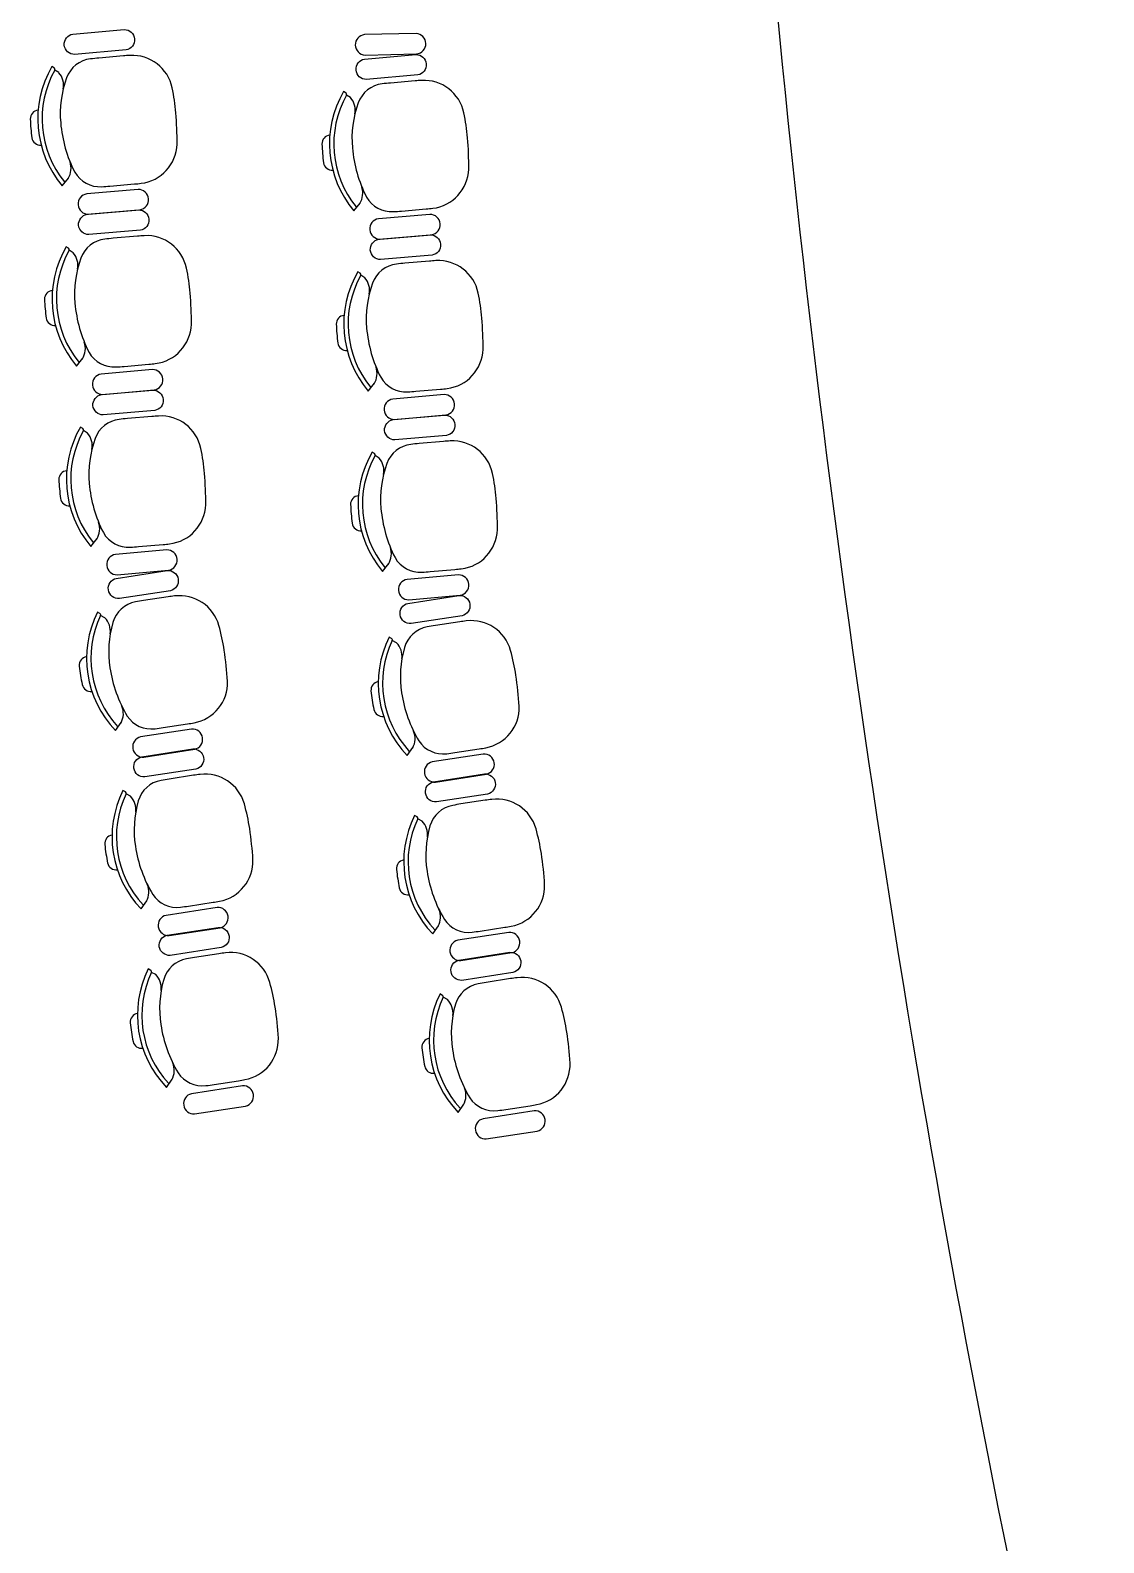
# Model space of a CAD drawing. Header units: inches. Extents: x -18604 to 2753, y -9056 to 3482.
# Drawn here: x -9249 to -8881, y -464 to 54 of the extents above; entities that cross this region are included whole.
import ezdxf

# ---------------------------------------------------------------- set-up
doc = ezdxf.new("R2010")
doc.units = ezdxf.units.IN
doc.layers.add('FORÇA 2', color=2, linetype='Continuous')
doc.layers.add('MOVEIS', color=2, linetype='Continuous')

msp = doc.modelspace()

# ---------------------------------------------------------------- linework, layer by layer
at = {"layer": 'FORÇA 2'}
msp.add_arc((-3866.77, 556.43, 63.44), 5149.76, 183.57926, 197.30293, dxfattribs=at)
at = {"layer": 'MOVEIS'}
for p, q in [((-9240.43, 41.46, 63.44), (-9241.29, 42, 63.44)), ((-9238.85, 39.89, 63.44), (-9240.27, 40.78, 63.44)), ((-9140.41, 32.9, 63.44), (-9141.27, 33.43, 63.44)), ((-9138.83, 31.33, 63.44), (-9140.25, 32.21, 63.44)), ((-9237.74, 1.08, 63.44), (-9235.6, 3.74, 63.44)), ((-9137.72, -7.48, 63.44), (-9135.58, -4.83, 63.44)), ((-9235.53, -20.33, 63.44), (-9236.38, -19.8, 63.44)), ((-9233.94, -21.91, 63.44), (-9235.37, -21.02, 63.44)), ((-9135.51, -28.9, 63.44), (-9136.36, -28.37, 63.44)), ((-9133.92, -30.47, 63.44), (-9135.35, -29.59, 63.44)), ((-9232.84, -60.72, 63.44), (-9230.7, -58.06, 63.44)), ((-9132.81, -69.28, 63.44), (-9130.68, -66.62, 63.44)), ((-9230.62, -82.16, 63.44), (-9231.47, -81.63, 63.44)), ((-9229.04, -83.73, 63.44), (-9230.46, -82.85, 63.44)), ((-9130.6, -90.72, 63.44), (-9131.45, -90.19, 63.44)), ((-9129.02, -92.3, 63.44), (-9130.44, -91.41, 63.44)), ((-9227.93, -122.54, 63.44), (-9225.79, -119.89, 63.44)), ((-9127.91, -131.11, 63.44), (-9125.77, -128.45, 63.44)), ((-9224.78, -145.56, 63.44), (-9225.67, -145.09, 63.44)), ((-9223.1, -147.03, 63.44), (-9224.58, -146.24, 63.44)), ((-9124.76, -154.13, 63.44), (-9125.65, -153.65, 63.44)), ((-9123.08, -155.59, 63.44), (-9124.56, -154.8, 63.44)), ((-9219.43, -185.68, 63.44), (-9217.47, -182.89, 63.44)), ((-9119.41, -194.25, 63.44), (-9117.45, -191.45, 63.44)), ((-9216.05, -206.74, 63.44), (-9216.94, -206.27, 63.44)), ((-9214.37, -208.21, 63.44), (-9215.85, -207.42, 63.44)), ((-9116.03, -215.3, 63.44), (-9116.92, -214.83, 63.44)), ((-9114.35, -216.77, 63.44), (-9115.83, -215.98, 63.44)), ((-9210.7, -246.86, 63.44), (-9208.74, -244.07, 63.44)), ((-9110.68, -255.42, 63.44), (-9108.72, -252.63, 63.44)), ((-9207.33, -267.92, 63.44), (-9208.21, -267.44, 63.44)), ((-9205.64, -269.38, 63.44), (-9207.12, -268.59, 63.44)), ((-9107.3, -276.48, 63.44), (-9108.19, -276.01, 63.44)), ((-9105.62, -277.95, 63.44), (-9107.1, -277.16, 63.44)), ((-9201.97, -308.03, 63.44), (-9200.02, -305.24, 63.44)), ((-9101.95, -316.6, 63.44), (-9099.99, -313.81, 63.44))]:
    msp.add_line(p, q, dxfattribs=at)
at = {"layer": 'MOVEIS', "elevation": 63.44}
for points in [[(-9216.44, 54.65, -0.928571), (-9215.83, 47.68), (-9233.47, 46.15, -0.928571), (-9234.07, 53.13)], [(-9116.2, 46.32, 0.928571), (-9116.36, 53.32), (-9134.05, 52.93, 0.928571), (-9133.9, 45.93)], [(-9216.77, 45.63), (-9225.2, 44.89, 0.007386), (-9227.99, 44.61, 0.283766), (-9236.23, 38.1, 0.109248), (-9238.26, 22.68, 0.096656), (-9233.43, 5.79, 0.283766), (-9224.19, 0.79, 0.007386), (-9221.39, 0.99), (-9212.96, 1.72, 0.007546), (-9210.71, 1.95, 0.371031), (-9198.35, 15.39, 0.024121), (-9198.76, 26.11, 0.029876), (-9200.02, 34.67, 0.371031), (-9214.51, 45.79, 0.007546)], [(-9116.42, 46.09, -0.928571), (-9115.81, 39.12), (-9133.45, 37.59, -0.928571), (-9134.05, 44.56)], [(-9116.75, 37.06), (-9125.18, 36.33, 0.007386), (-9127.97, 36.05, 0.283766), (-9136.21, 29.53, 0.109248), (-9138.24, 14.12, 0.096656), (-9133.41, -2.77, 0.283766), (-9124.17, -7.77, 0.007386), (-9121.37, -7.57), (-9112.94, -6.84, 0.007546), (-9110.69, -6.61, 0.371031), (-9098.33, 6.83, 0.024121), (-9098.74, 17.55, 0.029876), (-9100, 26.11, 0.371031), (-9114.49, 37.22, 0.007546)], [(-9211.08, -7.11, 0.928571), (-9211.69, -0.14), (-9229.32, -1.67, 0.928571), (-9228.72, -8.64)], [(-9211.53, -7.15, -0.928571), (-9210.93, -14.12), (-9228.56, -15.65, -0.928571), (-9229.17, -8.67)], [(-9111.06, -15.68, 0.928571), (-9111.67, -8.7), (-9129.3, -10.23, 0.928571), (-9128.7, -17.21)], [(-9211.86, -16.17), (-9220.29, -16.9, 0.007386), (-9223.09, -17.19, 0.283766), (-9231.33, -23.7, 0.109248), (-9233.36, -39.11, 0.096656), (-9228.53, -56.01, 0.283766), (-9219.29, -61.01, 0.007386), (-9216.49, -60.81), (-9208.06, -60.08, 0.007546), (-9205.8, -59.85, 0.371031), (-9193.44, -46.4, 0.024121), (-9193.85, -35.69, 0.029876), (-9195.11, -27.13, 0.371031), (-9209.6, -16.01, 0.007546)], [(-9111.51, -15.71, -0.928571), (-9110.91, -22.68), (-9128.54, -24.21, -0.928571), (-9129.14, -17.24)], [(-9111.84, -24.74), (-9120.27, -25.47, 0.007386), (-9123.06, -25.75, 0.283766), (-9131.3, -32.26, 0.109248), (-9133.34, -47.68, 0.096656), (-9128.5, -64.57, 0.283766), (-9119.27, -69.57, 0.007386), (-9116.47, -69.37), (-9108.04, -68.64, 0.007546), (-9105.78, -68.41, 0.371031), (-9093.42, -54.97, 0.024121), (-9093.83, -44.25, 0.029876), (-9095.09, -35.69, 0.371031), (-9109.58, -24.57, 0.007546)], [(-9206.18, -68.91, 0.928571), (-9206.78, -61.94), (-9224.42, -63.47, 0.928571), (-9223.81, -70.44)], [(-9206.62, -68.97, -0.928571), (-9206.02, -75.94), (-9223.65, -77.47, -0.928571), (-9224.26, -70.5)], [(-9106.16, -77.48, 0.928571), (-9106.76, -70.5), (-9124.4, -72.03, 0.928571), (-9123.79, -79)], [(-9106.6, -77.53, -0.928571), (-9106, -84.51), (-9123.63, -86.03, -0.928571), (-9124.24, -79.06)], [(-9206.95, -78), (-9215.39, -78.73, 0.007386), (-9218.18, -79.01, 0.283766), (-9226.42, -85.53, 0.109248), (-9228.45, -100.94, 0.096656), (-9223.62, -117.83, 0.283766), (-9214.38, -122.83, 0.007386), (-9211.58, -122.63), (-9203.15, -121.9, 0.007546), (-9200.9, -121.67, 0.371031), (-9188.53, -108.23, 0.024121), (-9188.94, -97.51, 0.029876), (-9190.2, -88.95, 0.371031), (-9204.7, -77.84, 0.007546)], [(-9106.93, -86.56), (-9115.36, -87.29, 0.007386), (-9118.16, -87.57, 0.283766), (-9126.4, -94.09, 0.109248), (-9128.43, -109.5, 0.096656), (-9123.6, -126.39, 0.283766), (-9114.36, -131.4, 0.007386), (-9111.56, -131.19), (-9103.13, -130.46, 0.007546), (-9100.88, -130.23, 0.371031), (-9088.51, -116.79, 0.024121), (-9088.92, -106.08, 0.029876), (-9090.18, -97.51, 0.371031), (-9104.67, -86.4, 0.007546)], [(-9201.27, -130.74, 0.928571), (-9201.88, -123.76), (-9219.51, -125.29, 0.928571), (-9218.91, -132.27)], [(-9201.71, -130.82, -0.928571), (-9200.64, -137.74), (-9218.14, -140.43, -0.928571), (-9219.2, -133.51)], [(-9101.25, -139.3, 0.928571), (-9101.85, -132.33), (-9119.49, -133.85, 0.928571), (-9118.88, -140.83)], [(-9201.44, -139.85), (-9209.81, -141.14, 0.007386), (-9212.57, -141.6, 0.283766), (-9220.37, -148.65, 0.109248), (-9221.38, -164.16, 0.096656), (-9215.44, -180.7, 0.283766), (-9205.89, -185.08, 0.007386), (-9203.11, -184.69), (-9194.75, -183.41, 0.007546), (-9192.51, -183.03, 0.371031), (-9181.06, -168.8, 0.024121), (-9182.18, -158.14, 0.029876), (-9184, -149.67, 0.371031), (-9199.2, -139.54, 0.007546)], [(-9101.69, -139.38, -0.928571), (-9100.62, -146.3), (-9118.12, -148.99, -0.928571), (-9119.18, -142.07)], [(-9101.42, -148.41), (-9109.78, -149.7, 0.007386), (-9112.55, -150.17, 0.283766), (-9120.34, -157.21, 0.109248), (-9121.36, -172.72, 0.096656), (-9115.42, -189.26, 0.283766), (-9105.87, -193.64, 0.007386), (-9103.09, -193.25), (-9094.72, -191.97, 0.007546), (-9092.49, -191.59, 0.371031), (-9081.04, -177.36, 0.024121), (-9082.16, -166.7, 0.029876), (-9083.98, -158.24, 0.371031), (-9099.18, -148.1, 0.007546)], [(-9192.29, -192.1, 0.928571), (-9193.35, -185.18), (-9210.85, -187.87, 0.928571), (-9209.78, -194.79)], [(-9192.98, -192, -0.928571), (-9191.92, -198.91), (-9209.41, -201.6, -0.928571), (-9210.47, -194.68)], [(-9092.27, -200.66, 0.928571), (-9093.33, -193.74), (-9110.82, -196.43, 0.928571), (-9109.76, -203.35)], [(-9192.71, -201.03), (-9201.08, -202.31, 0.007386), (-9203.85, -202.78, 0.283766), (-9211.64, -209.82, 0.109248), (-9212.65, -225.34, 0.096656), (-9206.71, -241.87, 0.283766), (-9197.16, -246.25, 0.007386), (-9194.38, -245.87), (-9186.02, -244.58, 0.007546), (-9183.79, -244.2, 0.371031), (-9172.34, -229.97, 0.024121), (-9173.45, -219.31, 0.029876), (-9175.28, -210.85, 0.371031), (-9190.47, -200.72, 0.007546)], [(-9092.96, -200.56, -0.928571), (-9091.9, -207.48), (-9109.39, -210.17, -0.928571), (-9110.45, -203.25)], [(-9092.69, -209.59), (-9101.06, -210.87, 0.007386), (-9103.82, -211.34, 0.283766), (-9111.62, -218.39, 0.109248), (-9112.63, -233.9, 0.096656), (-9106.69, -250.44, 0.283766), (-9097.14, -254.82, 0.007386), (-9094.36, -254.43), (-9086, -253.14, 0.007546), (-9083.76, -252.77, 0.371031), (-9072.32, -238.54, 0.024121), (-9073.43, -227.87, 0.029876), (-9075.26, -219.41, 0.371031), (-9090.45, -209.28, 0.007546)], [(-9183.56, -253.28, 0.928571), (-9184.62, -246.36), (-9202.12, -249.05, 0.928571), (-9201.05, -255.96)], [(-9184.25, -253.17, -0.928571), (-9183.19, -260.09), (-9200.68, -262.78, -0.928571), (-9201.75, -255.86)], [(-9083.54, -261.84, 0.928571), (-9084.6, -254.92), (-9102.1, -257.61, 0.928571), (-9101.03, -264.53)], [(-9183.98, -262.2), (-9192.35, -263.49, 0.007386), (-9195.12, -263.95, 0.283766), (-9202.91, -271, 0.109248), (-9203.92, -286.51, 0.096656), (-9197.98, -303.05, 0.283766), (-9188.43, -307.43, 0.007386), (-9185.65, -307.04), (-9177.29, -305.76, 0.007546), (-9175.06, -305.38, 0.371031), (-9163.61, -291.15, 0.024121), (-9164.72, -280.49, 0.029876), (-9166.55, -272.03, 0.371031), (-9181.74, -261.89, 0.007546)], [(-9084.23, -261.73, -0.928571), (-9083.17, -268.65), (-9100.66, -271.34, -0.928571), (-9101.73, -264.42)], [(-9083.96, -270.76), (-9092.33, -272.05, 0.007386), (-9095.1, -272.52, 0.283766), (-9102.89, -279.56, 0.109248), (-9103.9, -295.08, 0.096656), (-9097.96, -311.61, 0.283766), (-9088.41, -315.99, 0.007386), (-9085.63, -315.61), (-9077.27, -314.32, 0.007546), (-9075.04, -313.94, 0.371031), (-9063.59, -299.71, 0.024121), (-9064.7, -289.05, 0.029876), (-9066.53, -280.59, 0.371031), (-9081.72, -270.45, 0.007546)], [(-9174.83, -314.45, 0.928571), (-9175.9, -307.53), (-9193.39, -310.22, 0.928571), (-9192.33, -317.14)], [(-9074.81, -323.01, 0.928571), (-9075.87, -316.1), (-9093.37, -318.78, 0.928571), (-9092.3, -325.7)]]:
    msp.add_lwpolyline(points, format="xyb", close=True, dxfattribs=at)
at = {"layer": 'MOVEIS'}
for centre, radius, start, end in [((-9210.44, 24.06, 63.44), 35.68, 149.8229, 220.0828), ((-9210.35, 24.07, 63.44), 34.28, 150.8103, 219.0955), ((-9240.7, 41.04, 63.44), 0.5, 328.9925, 58.083), ((-9243.88, 35.57, 63.44), 6.63, 349.2132, 40.6124), ((-9110.42, 15.49, 63.44), 35.68, 149.8229, 220.0828), ((-9110.32, 15.5, 63.44), 34.28, 150.8103, 219.0955), ((-9140.68, 32.48, 63.44), 0.5, 328.9925, 58.083), ((-9143.86, 27.01, 63.44), 6.63, 349.2132, 40.6124), ((-9245.69, 24.05, 63.44), 3, 95.884, 181.3695), ((-9172.89, 27.31, 63.44), 75.88, 182.5194, 187.3864), ((-9245.17, 18, 63.44), 3, 188.5362, 274.0217), ((-9145.67, 15.49, 63.44), 3, 95.884, 181.3695), ((-9072.87, 18.75, 63.44), 75.88, 182.5194, 187.3864), ((-9241.37, 7.13, 63.44), 6.69, 327.8728, 19.0181), ((-9145.15, 9.44, 63.44), 3, 188.5362, 274.0217), ((-9141.35, -1.43, 63.44), 6.69, 327.8728, 19.0181), ((-9205.53, -37.74, 63.44), 35.68, 149.8229, 220.0828), ((-9235.79, -20.76, 63.44), 0.5, 328.9925, 58.083), ((-9205.44, -37.73, 63.44), 34.28, 150.8103, 219.0955), ((-9238.98, -26.22, 63.44), 6.63, 349.2132, 40.6124), ((-9105.51, -46.3, 63.44), 35.68, 149.8229, 220.0828), ((-9105.42, -46.3, 63.44), 34.28, 150.8103, 219.0955), ((-9135.77, -29.32, 63.44), 0.5, 328.9925, 58.083), ((-9138.95, -34.79, 63.44), 6.63, 349.2132, 40.6124), ((-9240.79, -37.75, 63.44), 3, 95.884, 181.3695), ((-9167.98, -34.49, 63.44), 75.88, 182.5194, 187.3864), ((-9240.26, -43.8, 63.44), 3, 188.5362, 274.0217), ((-9140.76, -46.31, 63.44), 3, 95.884, 181.3695), ((-9067.96, -43.05, 63.44), 75.88, 182.5194, 187.3864), ((-9236.47, -54.67, 63.44), 6.69, 327.8728, 19.0181), ((-9140.24, -52.36, 63.44), 3, 188.5362, 274.0217), ((-9136.44, -63.23, 63.44), 6.69, 327.8728, 19.0181), ((-9200.63, -99.57, 63.44), 35.68, 149.8229, 220.0828), ((-9200.53, -99.56, 63.44), 34.28, 150.8103, 219.0955), ((-9230.89, -82.58, 63.44), 0.5, 328.9925, 58.083), ((-9234.07, -88.05, 63.44), 6.63, 349.2132, 40.6124), ((-9100.6, -108.13, 63.44), 35.68, 149.8229, 220.0828), ((-9100.51, -108.12, 63.44), 34.28, 150.8103, 219.0955), ((-9130.87, -91.15, 63.44), 0.5, 328.9925, 58.083), ((-9134.05, -96.61, 63.44), 6.63, 349.2132, 40.6124), ((-9235.88, -99.57, 63.44), 3, 95.884, 181.3695), ((-9163.08, -96.31, 63.44), 75.88, 182.5194, 187.3864), ((-9235.35, -105.62, 63.44), 3, 188.5362, 274.0217), ((-9135.86, -108.14, 63.44), 3, 95.884, 181.3695), ((-9063.05, -104.87, 63.44), 75.88, 182.5194, 187.3864), ((-9231.56, -116.49, 63.44), 6.69, 327.8728, 19.0181), ((-9135.33, -114.18, 63.44), 3, 188.5362, 274.0217), ((-9131.54, -125.05, 63.44), 6.69, 327.8728, 19.0181), ((-9193.7, -160.95, 63.44), 35.68, 153.6092, 223.8691), ((-9193.61, -160.94, 63.44), 34.28, 154.5966, 222.8818), ((-9225.02, -146.01, 63.44), 0.5, 332.7788, 61.8693), ((-9227.83, -151.67, 63.44), 6.63, 352.9995, 44.3987), ((-9093.68, -169.52, 63.44), 35.68, 153.6092, 223.8691), ((-9093.59, -169.5, 63.44), 34.28, 154.5966, 222.8818), ((-9125, -154.57, 63.44), 0.5, 332.7788, 61.8693), ((-9228.88, -163.29, 63.44), 3, 99.6703, 185.1558), ((-9127.81, -160.23, 63.44), 6.63, 352.9995, 44.3987), ((-9156.45, -155.23, 63.44), 75.88, 186.3057, 191.1727), ((-9227.96, -169.29, 63.44), 3, 192.3225, 277.808), ((-9128.86, -171.85, 63.44), 3, 99.6703, 185.1558), ((-9056.43, -163.79, 63.44), 75.88, 186.3057, 191.1727), ((-9223.45, -179.88, 63.44), 6.69, 331.6591, 22.8044), ((-9127.93, -177.85, 63.44), 3, 192.3225, 277.808), ((-9123.43, -188.44, 63.44), 6.69, 331.6591, 22.8044), ((-9184.97, -222.13, 63.44), 35.68, 153.6092, 223.8691), ((-9184.88, -222.11, 63.44), 34.28, 154.5966, 222.8818), ((-9216.29, -207.18, 63.44), 0.5, 332.7788, 61.8693), ((-9219.1, -212.85, 63.44), 6.63, 352.9995, 44.3987), ((-9084.95, -230.69, 63.44), 35.68, 153.6092, 223.8691), ((-9084.86, -230.68, 63.44), 34.28, 154.5966, 222.8818), ((-9116.27, -215.74, 63.44), 0.5, 332.7788, 61.8693), ((-9119.08, -221.41, 63.44), 6.63, 352.9995, 44.3987), ((-9220.15, -224.47, 63.44), 3, 99.6703, 185.1558), ((-9147.72, -216.4, 63.44), 75.88, 186.3057, 191.1727), ((-9219.23, -230.46, 63.44), 3, 192.3225, 277.808), ((-9120.13, -233.03, 63.44), 3, 99.6703, 185.1558), ((-9047.7, -224.96, 63.44), 75.88, 186.3057, 191.1727), ((-9214.72, -241.06, 63.44), 6.69, 331.6591, 22.8044), ((-9119.21, -239.03, 63.44), 3, 192.3225, 277.808), ((-9114.7, -249.62, 63.44), 6.69, 331.6591, 22.8044), ((-9176.25, -283.3, 63.44), 35.68, 153.6092, 223.8691), ((-9176.15, -283.29, 63.44), 34.28, 154.5966, 222.8818), ((-9207.56, -268.36, 63.44), 0.5, 332.7788, 61.8693), ((-9210.38, -274.02, 63.44), 6.63, 352.9995, 44.3987), ((-9076.22, -291.87, 63.44), 35.68, 153.6092, 223.8691), ((-9076.13, -291.85, 63.44), 34.28, 154.5966, 222.8818), ((-9107.54, -276.92, 63.44), 0.5, 332.7788, 61.8693), ((-9110.35, -282.58, 63.44), 6.63, 352.9995, 44.3987), ((-9211.42, -285.64, 63.44), 3, 99.6703, 185.1558), ((-9138.99, -277.58, 63.44), 75.88, 186.3057, 191.1727), ((-9210.5, -291.64, 63.44), 3, 192.3225, 277.808), ((-9111.4, -294.2, 63.44), 3, 99.6703, 185.1558), ((-9038.97, -286.14, 63.44), 75.88, 186.3057, 191.1727), ((-9205.99, -302.23, 63.44), 6.69, 331.6591, 22.8044), ((-9110.48, -300.2, 63.44), 3, 192.3225, 277.808), ((-9105.97, -310.8, 63.44), 6.69, 331.6591, 22.8044)]:
    msp.add_arc(centre, radius, start, end, dxfattribs=at)

doc.saveas('drawing.dxf')
